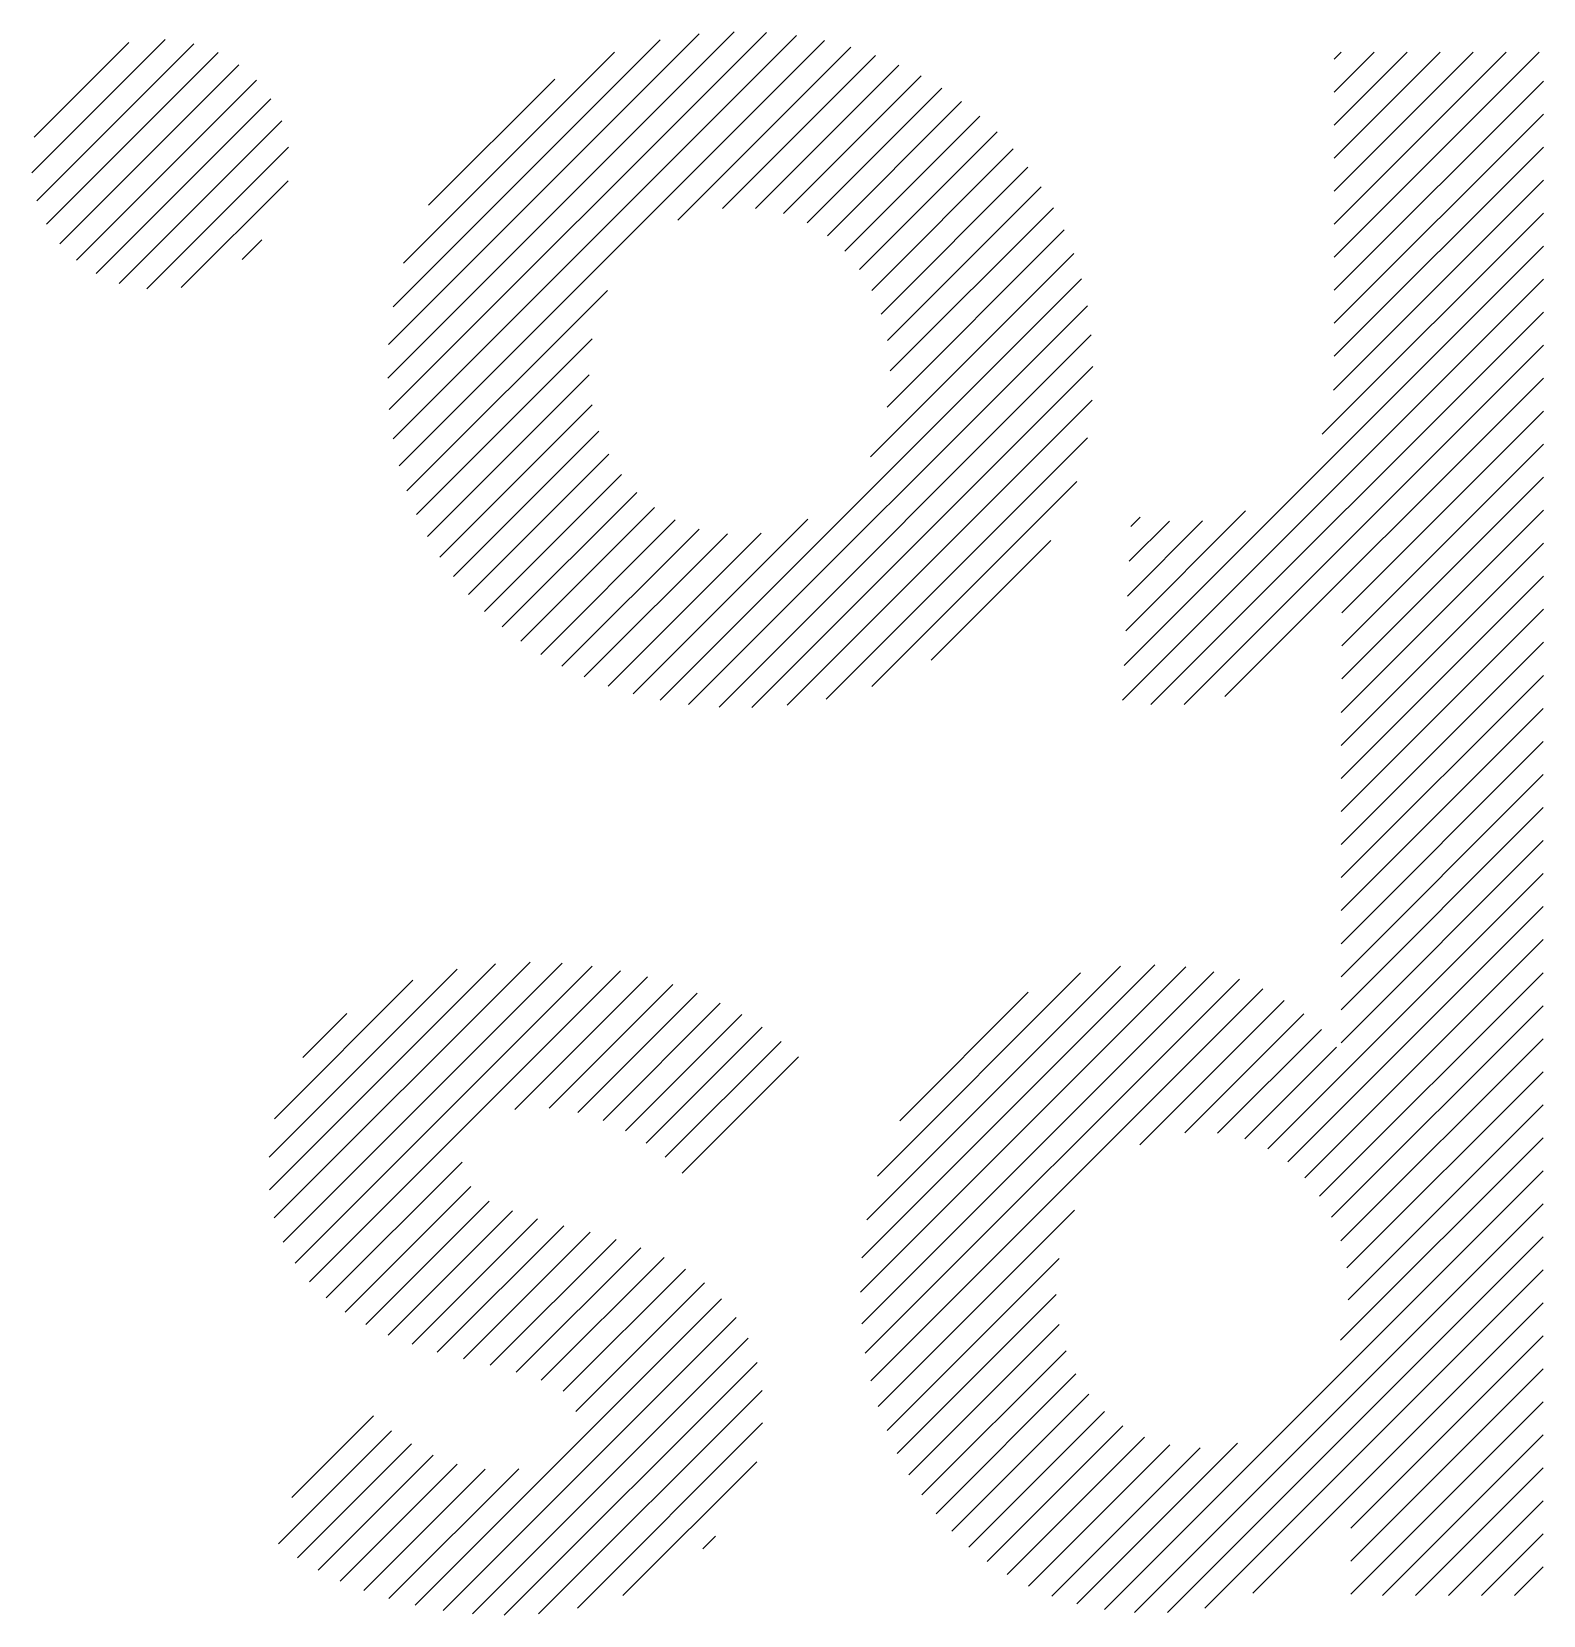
# Model space of a CAD drawing. Header units: millimetres. Extents: x -407 to 407, y -1471 to -78.
# Drawn here: x 67.83 to 108.29, y -276.61 to -234.21 of the extents above; entities that cross this region are included whole.
import ezdxf

# ---------------------------------------------------------------- set-up
doc = ezdxf.new("R2010")
doc.units = ezdxf.units.MM
doc.header["$MEASUREMENT"] = 0
doc.layers.add('Opsoro logo', color=5, linetype='Continuous', true_color=0x0000ff)
pattern_1 = [(225, (0, 0), (0.4419417, -0.4419417), [])]

msp = doc.modelspace()

# ---------------------------------------------------------------- hatches: boundary and pattern name
at = {"layer": 'Opsoro logo'}
h = msp.add_hatch(dxfattribs=at)
h.set_pattern_fill('Hatch1', color=256, scale=5, angle=225, style=0, pattern_type=2)
h.set_pattern_definition(pattern_1)
h.paths.add_polyline_path([(67.828, -237.766), (67.829, -237.677), (67.832, -237.589), (67.837, -237.501), (67.844, -237.415), (67.852, -237.329), (67.863, -237.245), (67.876, -237.161), (67.891, -237.079), (67.908, -236.997), (67.926, -236.916), (67.947, -236.836), (67.97, -236.757), (67.994, -236.679), (68.021, -236.602), (68.049, -236.526), (68.08, -236.451), (68.112, -236.377), (68.147, -236.304), (68.183, -236.231), (68.222, -236.16), (68.262, -236.089), (68.304, -236.02), (68.348, -235.951), (68.395, -235.883), (68.443, -235.817), (68.493, -235.751), (68.545, -235.686), (68.599, -235.622), (68.655, -235.559), (68.713, -235.497), (68.773, -235.436), (68.835, -235.376), (68.899, -235.317), (68.963, -235.26), (69.028, -235.205), (69.093, -235.152), (69.16, -235.101), (69.227, -235.051), (69.295, -235.004), (69.364, -234.958), (69.433, -234.914), (69.503, -234.872), (69.574, -234.832), (69.646, -234.794), (69.719, -234.757), (69.792, -234.723), (69.866, -234.69), (69.941, -234.659), (70.017, -234.63), (70.093, -234.603), (70.17, -234.578), (70.248, -234.554), (70.327, -234.533), (70.406, -234.513), (70.486, -234.496), (70.567, -234.48), (70.649, -234.466), (70.731, -234.454), (70.815, -234.443), (70.899, -234.435), (70.983, -234.428), (71.069, -234.424), (71.155, -234.421), (71.242, -234.42), (71.332, -234.421), (71.421, -234.424), (71.509, -234.429), (71.596, -234.436), (71.683, -234.445), (71.769, -234.456), (71.854, -234.468), (71.939, -234.483), (72.023, -234.5), (72.106, -234.519), (72.188, -234.54), (72.27, -234.563), (72.352, -234.588), (72.432, -234.615), (72.512, -234.644), (72.591, -234.676), (72.67, -234.708), (72.747, -234.742), (72.823, -234.778), (72.898, -234.815), (72.971, -234.853), (73.044, -234.893), (73.115, -234.935), (73.185, -234.978), (73.254, -235.023), (73.321, -235.069), (73.387, -235.116), (73.453, -235.165), (73.517, -235.215), (73.579, -235.267), (73.641, -235.321), (73.701, -235.376), (73.76, -235.432), (73.818, -235.489), (73.874, -235.547), (73.928, -235.607), (73.98, -235.668), (74.031, -235.73), (74.081, -235.793), (74.129, -235.858), (74.175, -235.924), (74.219, -235.991), (74.262, -236.059), (74.304, -236.128), (74.343, -236.199), (74.381, -236.27), (74.418, -236.343), (74.453, -236.417), (74.486, -236.492), (74.517, -236.568), (74.546, -236.645), (74.572, -236.723), (74.597, -236.802), (74.619, -236.882), (74.639, -236.963), (74.658, -237.044), (74.674, -237.127), (74.687, -237.21), (74.699, -237.295), (74.709, -237.38), (74.716, -237.467), (74.721, -237.554), (74.725, -237.642), (74.726, -237.732), (74.725, -237.817), (74.721, -237.901), (74.716, -237.985), (74.709, -238.069), (74.699, -238.152), (74.687, -238.234), (74.674, -238.316), (74.658, -238.398), (74.639, -238.478), (74.619, -238.559), (74.597, -238.639), (74.572, -238.718), (74.546, -238.796), (74.517, -238.874), (74.486, -238.952), (74.453, -239.029), (74.418, -239.105), (74.381, -239.18), (74.343, -239.254), (74.304, -239.327), (74.262, -239.398), (74.219, -239.468), (74.175, -239.538), (74.129, -239.605), (74.081, -239.672), (74.031, -239.737), (73.98, -239.802), (73.928, -239.865), (73.874, -239.926), (73.818, -239.987), (73.76, -240.046), (73.701, -240.105), (73.641, -240.162), (73.579, -240.217), (73.517, -240.271), (73.453, -240.323), (73.387, -240.374), (73.321, -240.424), (73.254, -240.472), (73.185, -240.519), (73.115, -240.564), (73.044, -240.608), (72.971, -240.65), (72.898, -240.691), (72.823, -240.73), (72.747, -240.768), (72.67, -240.804), (72.591, -240.839), (72.512, -240.872), (72.432, -240.903), (72.352, -240.932), (72.27, -240.958), (72.188, -240.983), (72.106, -241.005), (72.023, -241.026), (71.939, -241.044), (71.854, -241.06), (71.769, -241.074), (71.683, -241.085), (71.596, -241.095), (71.509, -241.102), (71.421, -241.108), (71.332, -241.111), (71.242, -241.112), (71.155, -241.111), (71.069, -241.108), (70.983, -241.103), (70.899, -241.097), (70.815, -241.089), (70.731, -241.078), (70.649, -241.066), (70.567, -241.052), (70.486, -241.036), (70.406, -241.018), (70.327, -240.999), (70.248, -240.977), (70.17, -240.954), (70.093, -240.929), (70.017, -240.902), (69.941, -240.873), (69.866, -240.842), (69.792, -240.809), (69.719, -240.775), (69.646, -240.738), (69.574, -240.7), (69.503, -240.66), (69.433, -240.618), (69.364, -240.574), (69.295, -240.528), (69.227, -240.481), (69.16, -240.431), (69.093, -240.38), (69.028, -240.327), (68.963, -240.272), (68.899, -240.215), (68.835, -240.156), (68.773, -240.096), (68.713, -240.035), (68.655, -239.972), (68.599, -239.909), (68.545, -239.845), (68.493, -239.78), (68.443, -239.715), (68.395, -239.648), (68.348, -239.58), (68.304, -239.511), (68.262, -239.442), (68.222, -239.371), (68.183, -239.3), (68.147, -239.228), (68.112, -239.154), (68.08, -239.08), (68.049, -239.005), (68.021, -238.929), (67.994, -238.852), (67.97, -238.774), (67.947, -238.695), (67.926, -238.615), (67.908, -238.535), (67.891, -238.453), (67.876, -238.37), (67.863, -238.287), (67.852, -238.202), (67.844, -238.117), (67.837, -238.031), (67.832, -237.943), (67.829, -237.855)], flags=0)
h = msp.add_hatch(dxfattribs=at)
h.set_pattern_fill('Hatch1', color=256, scale=5, angle=225, style=0, pattern_type=2)
h.set_pattern_definition(pattern_1)
h.paths.add_polyline_path([(77.356, -243.332), (77.359, -243.074), (77.368, -242.818), (77.382, -242.565), (77.403, -242.316), (77.429, -242.069), (77.462, -241.826), (77.5, -241.585), (77.544, -241.348), (77.594, -241.114), (77.649, -240.882), (77.711, -240.654), (77.778, -240.429), (77.851, -240.207), (77.93, -239.988), (78.015, -239.772), (78.106, -239.559), (78.202, -239.35), (78.302, -239.144), (78.407, -238.943), (78.516, -238.746), (78.629, -238.552), (78.746, -238.363), (78.868, -238.178), (78.994, -237.996), (79.124, -237.819), (79.258, -237.646), (79.397, -237.477), (79.54, -237.311), (79.687, -237.15), (79.839, -236.993), (79.995, -236.839), (80.155, -236.69), (80.319, -236.545), (80.486, -236.404), (80.656, -236.267), (80.83, -236.134), (81.007, -236.005), (81.187, -235.881), (81.37, -235.76), (81.556, -235.644), (81.746, -235.532), (81.938, -235.424), (82.134, -235.32), (82.333, -235.22), (82.535, -235.124), (82.741, -235.033), (82.949, -234.946), (83.161, -234.863), (83.375, -234.784), (83.591, -234.711), (83.809, -234.643), (84.029, -234.58), (84.251, -234.521), (84.475, -234.468), (84.7, -234.42), (84.928, -234.377), (85.157, -234.339), (85.388, -234.306), (85.621, -234.278), (85.856, -234.255), (86.093, -234.237), (86.331, -234.224), (86.572, -234.217), (86.814, -234.214), (87.053, -234.217), (87.29, -234.224), (87.525, -234.237), (87.759, -234.255), (87.992, -234.278), (88.223, -234.306), (88.452, -234.339), (88.68, -234.377), (88.907, -234.42), (89.132, -234.468), (89.356, -234.521), (89.578, -234.58), (89.798, -234.643), (90.018, -234.711), (90.235, -234.784), (90.452, -234.863), (90.666, -234.946), (90.876, -235.033), (91.083, -235.124), (91.286, -235.22), (91.486, -235.32), (91.683, -235.424), (91.876, -235.532), (92.065, -235.644), (92.251, -235.76), (92.434, -235.881), (92.613, -236.005), (92.789, -236.134), (92.961, -236.267), (93.129, -236.404), (93.295, -236.545), (93.456, -236.69), (93.614, -236.839), (93.768, -236.993), (93.918, -237.15), (94.064, -237.311), (94.206, -237.477), (94.343, -237.646), (94.476, -237.819), (94.605, -237.996), (94.73, -238.178), (94.851, -238.363), (94.968, -238.552), (95.08, -238.746), (95.188, -238.943), (95.292, -239.144), (95.392, -239.35), (95.488, -239.559), (95.579, -239.772), (95.664, -239.988), (95.743, -240.207), (95.817, -240.429), (95.884, -240.654), (95.946, -240.882), (96.002, -241.114), (96.052, -241.348), (96.096, -241.585), (96.134, -241.826), (96.166, -242.069), (96.192, -242.316), (96.213, -242.565), (96.228, -242.818), (96.236, -243.074), (96.239, -243.332), (96.236, -243.591), (96.228, -243.846), (96.213, -244.099), (96.192, -244.348), (96.166, -244.594), (96.134, -244.837), (96.096, -245.076), (96.052, -245.313), (96.002, -245.546), (95.946, -245.776), (95.884, -246.003), (95.817, -246.226), (95.743, -246.447), (95.664, -246.664), (95.579, -246.878), (95.488, -247.088), (95.392, -247.295), (95.292, -247.499), (95.188, -247.698), (95.08, -247.893), (94.968, -248.084), (94.851, -248.271), (94.73, -248.455), (94.605, -248.634), (94.476, -248.809), (94.343, -248.98), (94.206, -249.147), (94.064, -249.31), (93.918, -249.47), (93.768, -249.625), (93.614, -249.776), (93.456, -249.923), (93.295, -250.066), (93.129, -250.205), (92.961, -250.339), (92.789, -250.469), (92.613, -250.595), (92.434, -250.717), (92.251, -250.834), (92.065, -250.947), (91.876, -251.056), (91.683, -251.161), (91.486, -251.261), (91.286, -251.357), (91.083, -251.449), (90.876, -251.537), (90.666, -251.62), (90.452, -251.699), (90.235, -251.773), (90.018, -251.843), (89.798, -251.908), (89.578, -251.968), (89.356, -252.023), (89.132, -252.074), (88.907, -252.119), (88.68, -252.16), (88.452, -252.196), (88.223, -252.227), (87.992, -252.253), (87.759, -252.275), (87.525, -252.292), (87.29, -252.304), (87.053, -252.311), (86.814, -252.313), (86.572, -252.311), (86.331, -252.304), (86.093, -252.292), (85.856, -252.275), (85.621, -252.253), (85.388, -252.227), (85.157, -252.196), (84.928, -252.16), (84.7, -252.119), (84.475, -252.074), (84.251, -252.023), (84.029, -251.968), (83.809, -251.908), (83.591, -251.843), (83.375, -251.773), (83.161, -251.699), (82.949, -251.62), (82.741, -251.537), (82.535, -251.449), (82.333, -251.357), (82.134, -251.261), (81.938, -251.161), (81.746, -251.056), (81.556, -250.947), (81.37, -250.834), (81.187, -250.717), (81.007, -250.595), (80.83, -250.469), (80.656, -250.339), (80.486, -250.205), (80.319, -250.066), (80.155, -249.923), (79.995, -249.776), (79.839, -249.625), (79.687, -249.47), (79.54, -249.31), (79.397, -249.147), (79.258, -248.98), (79.124, -248.809), (78.994, -248.634), (78.868, -248.455), (78.746, -248.271), (78.629, -248.084), (78.516, -247.893), (78.407, -247.698), (78.302, -247.499), (78.202, -247.295), (78.106, -247.088), (78.015, -246.878), (77.93, -246.664), (77.851, -246.447), (77.778, -246.226), (77.711, -246.003), (77.649, -245.776), (77.594, -245.546), (77.544, -245.313), (77.5, -245.076), (77.462, -244.837), (77.429, -244.594), (77.403, -244.348), (77.382, -244.099), (77.368, -243.846), (77.359, -243.591)], flags=0)
h.paths.add_polyline_path([(82.751, -243.332), (82.752, -243.23), (82.755, -243.128), (82.76, -243.026), (82.767, -242.925), (82.776, -242.824), (82.787, -242.723), (82.8, -242.622), (82.815, -242.522), (82.832, -242.422), (82.851, -242.322), (82.872, -242.222), (82.895, -242.123), (82.92, -242.024), (82.947, -241.925), (82.976, -241.826), (83.006, -241.728), (83.04, -241.63), (83.075, -241.534), (83.112, -241.438), (83.151, -241.344), (83.192, -241.251), (83.235, -241.16), (83.28, -241.069), (83.327, -240.98), (83.376, -240.892), (83.427, -240.805), (83.48, -240.72), (83.535, -240.636), (83.592, -240.552), (83.651, -240.471), (83.712, -240.39), (83.775, -240.311), (83.84, -240.232), (83.907, -240.156), (83.976, -240.082), (84.046, -240.01), (84.119, -239.94), (84.193, -239.872), (84.269, -239.806), (84.347, -239.742), (84.427, -239.68), (84.509, -239.62), (84.593, -239.562), (84.678, -239.506), (84.765, -239.453), (84.854, -239.401), (84.945, -239.351), (85.038, -239.303), (85.133, -239.258), (85.23, -239.215), (85.328, -239.175), (85.429, -239.138), (85.531, -239.104), (85.636, -239.074), (85.742, -239.046), (85.85, -239.021), (85.96, -238.999), (86.071, -238.98), (86.185, -238.964), (86.3, -238.951), (86.417, -238.941), (86.536, -238.933), (86.657, -238.929), (86.78, -238.928), (86.903, -238.929), (87.024, -238.933), (87.143, -238.941), (87.26, -238.951), (87.376, -238.964), (87.489, -238.98), (87.601, -238.999), (87.711, -239.021), (87.819, -239.046), (87.925, -239.074), (88.029, -239.104), (88.131, -239.138), (88.232, -239.175), (88.33, -239.215), (88.427, -239.258), (88.521, -239.303), (88.614, -239.351), (88.706, -239.401), (88.795, -239.453), (88.882, -239.506), (88.968, -239.562), (89.052, -239.62), (89.133, -239.68), (89.213, -239.742), (89.292, -239.806), (89.368, -239.872), (89.442, -239.94), (89.515, -240.01), (89.585, -240.082), (89.654, -240.156), (89.721, -240.232), (89.786, -240.311), (89.849, -240.39), (89.91, -240.471), (89.969, -240.552), (90.026, -240.636), (90.081, -240.72), (90.134, -240.805), (90.185, -240.892), (90.234, -240.98), (90.281, -241.069), (90.326, -241.16), (90.369, -241.251), (90.409, -241.344), (90.448, -241.438), (90.485, -241.534), (90.52, -241.63), (90.553, -241.728), (90.584, -241.826), (90.613, -241.925), (90.64, -242.024), (90.666, -242.123), (90.689, -242.222), (90.71, -242.322), (90.729, -242.422), (90.746, -242.522), (90.761, -242.622), (90.774, -242.723), (90.785, -242.824), (90.794, -242.925), (90.801, -243.026), (90.806, -243.128), (90.809, -243.23), (90.81, -243.332), (90.809, -243.434), (90.806, -243.536), (90.801, -243.638), (90.794, -243.74), (90.785, -243.841), (90.774, -243.942), (90.761, -244.042), (90.746, -244.143), (90.729, -244.243), (90.71, -244.343), (90.689, -244.443), (90.666, -244.542), (90.64, -244.641), (90.613, -244.74), (90.584, -244.838), (90.553, -244.937), (90.52, -245.034), (90.485, -245.13), (90.449, -245.224), (90.41, -245.318), (90.37, -245.409), (90.328, -245.499), (90.284, -245.588), (90.238, -245.675), (90.19, -245.761), (90.14, -245.845), (90.089, -245.928), (90.035, -246.009), (89.98, -246.089), (89.923, -246.167), (89.864, -246.244), (89.803, -246.32), (89.74, -246.393), (89.675, -246.465), (89.608, -246.536), (89.539, -246.604), (89.468, -246.671), (89.395, -246.736), (89.32, -246.8), (89.243, -246.862), (89.164, -246.922), (89.083, -246.98), (89, -247.037), (88.915, -247.092), (88.828, -247.145), (88.74, -247.196), (88.649, -247.246), (88.556, -247.294), (88.461, -247.339), (88.365, -247.382), (88.266, -247.421), (88.166, -247.458), (88.064, -247.491), (87.959, -247.522), (87.853, -247.55), (87.745, -247.575), (87.635, -247.597), (87.524, -247.616), (87.41, -247.632), (87.295, -247.645), (87.177, -247.655), (87.058, -247.662), (86.937, -247.667), (86.814, -247.668), (86.691, -247.667), (86.571, -247.662), (86.452, -247.655), (86.334, -247.645), (86.219, -247.632), (86.106, -247.616), (85.994, -247.597), (85.884, -247.575), (85.776, -247.55), (85.67, -247.522), (85.566, -247.491), (85.463, -247.458), (85.363, -247.421), (85.264, -247.382), (85.167, -247.339), (85.072, -247.294), (84.98, -247.246), (84.889, -247.196), (84.8, -247.145), (84.712, -247.092), (84.627, -247.037), (84.543, -246.98), (84.462, -246.922), (84.382, -246.862), (84.304, -246.8), (84.227, -246.736), (84.153, -246.671), (84.081, -246.604), (84.01, -246.536), (83.941, -246.465), (83.874, -246.393), (83.809, -246.32), (83.746, -246.244), (83.685, -246.167), (83.626, -246.089), (83.568, -246.009), (83.513, -245.928), (83.459, -245.845), (83.407, -245.761), (83.357, -245.675), (83.309, -245.588), (83.263, -245.499), (83.218, -245.409), (83.176, -245.318), (83.135, -245.224), (83.096, -245.13), (83.059, -245.034), (83.024, -244.937), (82.991, -244.838), (82.96, -244.74), (82.931, -244.641), (82.904, -244.542), (82.88, -244.443), (82.857, -244.343), (82.837, -244.243), (82.819, -244.143), (82.803, -244.042), (82.789, -243.942), (82.777, -243.841), (82.768, -243.74), (82.76, -243.638), (82.755, -243.536), (82.752, -243.434)], flags=0)
h = msp.add_hatch(dxfattribs=at)
h.set_pattern_fill('Hatch1', color=256, scale=5, angle=225, style=0, pattern_type=2)
h.set_pattern_definition(pattern_1)
h.paths.add_polyline_path([(108.294, -251.747), (108.289, -251.735), (108.289, -276.084), (103.143, -276.084), (103.143, -274.071), (103.043, -274.071), (102.946, -274.194), (102.844, -274.315), (102.738, -274.434), (102.627, -274.551), (102.512, -274.666), (102.393, -274.779), (102.268, -274.89), (102.14, -274.999), (102.006, -275.107), (101.869, -275.212), (101.727, -275.316), (101.58, -275.417), (101.429, -275.517), (101.273, -275.614), (101.113, -275.71), (100.948, -275.804), (100.864, -275.85), (100.779, -275.894), (100.693, -275.937), (100.607, -275.978), (100.519, -276.018), (100.43, -276.056), (100.25, -276.129), (100.066, -276.195), (99.879, -276.256), (99.688, -276.312), (99.492, -276.361), (99.294, -276.405), (99.091, -276.442), (98.885, -276.474), (98.675, -276.501), (98.461, -276.521), (98.244, -276.535), (98.023, -276.544), (97.798, -276.547), (97.576, -276.544), (97.357, -276.536), (97.141, -276.523), (96.927, -276.504), (96.716, -276.479), (96.507, -276.449), (96.301, -276.414), (96.098, -276.374), (95.897, -276.328), (95.699, -276.276), (95.503, -276.219), (95.31, -276.157), (95.12, -276.089), (94.932, -276.016), (94.746, -275.938), (94.563, -275.854), (94.383, -275.765), (94.207, -275.673), (94.035, -275.577), (93.865, -275.477), (93.7, -275.373), (93.537, -275.265), (93.379, -275.153), (93.223, -275.037), (93.071, -274.918), (92.923, -274.794), (92.778, -274.667), (92.637, -274.536), (92.499, -274.401), (92.365, -274.262), (92.234, -274.12), (92.106, -273.973), (91.982, -273.823), (91.862, -273.67), (91.745, -273.514), (91.631, -273.355), (91.522, -273.193), (91.416, -273.029), (91.313, -272.861), (91.215, -272.69), (91.119, -272.516), (91.028, -272.34), (90.94, -272.16), (90.856, -271.978), (90.775, -271.792), (90.698, -271.603), (90.625, -271.412), (90.555, -271.218), (90.489, -271.021), (90.427, -270.823), (90.37, -270.625), (90.316, -270.425), (90.267, -270.223), (90.223, -270.021), (90.183, -269.818), (90.146, -269.613), (90.115, -269.407), (90.087, -269.2), (90.064, -268.992), (90.045, -268.783), (90.03, -268.573), (90.019, -268.361), (90.013, -268.149), (90.011, -267.935), (90.013, -267.721), (90.019, -267.508), (90.03, -267.296), (90.044, -267.085), (90.063, -266.875), (90.085, -266.666), (90.112, -266.459), (90.143, -266.252), (90.178, -266.046), (90.217, -265.841), (90.26, -265.638), (90.308, -265.435), (90.359, -265.234), (90.415, -265.033), (90.474, -264.834), (90.538, -264.635), (90.606, -264.439), (90.678, -264.246), (90.753, -264.055), (90.832, -263.867), (90.915, -263.683), (91.002, -263.501), (91.092, -263.322), (91.186, -263.147), (91.284, -262.974), (91.386, -262.804), (91.491, -262.637), (91.6, -262.473), (91.713, -262.312), (91.829, -262.154), (91.949, -261.999), (92.073, -261.847), (92.201, -261.698), (92.332, -261.553), (92.466, -261.412), (92.604, -261.275), (92.746, -261.141), (92.891, -261.011), (93.039, -260.885), (93.191, -260.762), (93.346, -260.644), (93.505, -260.529), (93.667, -260.418), (93.833, -260.31), (94.002, -260.207), (94.175, -260.107), (94.351, -260.011), (94.531, -259.918), (94.714, -259.831), (94.9, -259.748), (95.089, -259.672), (95.281, -259.601), (95.477, -259.536), (95.675, -259.476), (95.877, -259.422), (96.081, -259.374), (96.289, -259.332), (96.5, -259.295), (96.714, -259.263), (96.931, -259.238), (97.151, -259.218), (97.374, -259.204), (97.601, -259.195), (97.83, -259.193), (98.019, -259.195), (98.207, -259.202), (98.394, -259.214), (98.579, -259.231), (98.763, -259.252), (98.945, -259.278), (99.127, -259.309), (99.307, -259.345), (99.485, -259.385), (99.663, -259.43), (99.839, -259.48), (100.014, -259.535), (100.188, -259.595), (100.36, -259.659), (100.531, -259.728), (100.701, -259.802), (100.868, -259.88), (101.03, -259.961), (101.187, -260.046), (101.34, -260.135), (101.488, -260.227), (101.632, -260.322), (101.771, -260.421), (101.905, -260.523), (102.034, -260.629), (102.159, -260.739), (102.28, -260.852), (102.338, -260.909), (102.396, -260.968), (102.452, -261.027), (102.507, -261.088), (102.56, -261.149), (102.613, -261.211), (102.664, -261.274), (102.715, -261.338), (102.764, -261.402), (102.811, -261.468), (102.878, -261.468), (102.878, -251.735), (102.899, -251.747), (102.899, -249.288), (102.83, -249.288), (102.747, -249.449), (102.66, -249.607), (102.568, -249.761), (102.472, -249.911), (102.372, -250.057), (102.267, -250.2), (102.158, -250.339), (102.045, -250.474), (101.928, -250.605), (101.806, -250.733), (101.68, -250.857), (101.55, -250.977), (101.415, -251.093), (101.276, -251.206), (101.133, -251.314), (100.986, -251.419), (100.911, -251.47), (100.835, -251.519), (100.759, -251.567), (100.681, -251.613), (100.603, -251.657), (100.525, -251.7), (100.445, -251.741), (100.365, -251.78), (100.284, -251.818), (100.203, -251.855), (100.12, -251.889), (100.037, -251.922), (99.953, -251.954), (99.869, -251.984), (99.783, -252.012), (99.697, -252.038), (99.611, -252.063), (99.523, -252.087), (99.435, -252.108), (99.346, -252.129), (99.256, -252.147), (99.165, -252.164), (99.074, -252.179), (98.982, -252.193), (98.89, -252.205), (98.796, -252.215), (98.702, -252.224), (98.607, -252.232), (98.415, -252.241), (98.22, -252.244), (98.051, -252.242), (97.883, -252.236), (97.717, -252.225), (97.554, -252.21), (97.475, -252.201), (97.399, -252.191), (97.327, -252.18), (97.259, -252.168), (97.195, -252.155), (97.135, -252.14), (97.078, -252.125), (97.051, -252.117), (97.025, -252.109), (97.264, -247.157), (97.358, -247.181), (97.451, -247.204), (97.544, -247.224), (97.636, -247.242), (97.727, -247.258), (97.818, -247.272), (97.909, -247.284), (97.998, -247.294), (98.176, -247.309), (98.352, -247.32), (98.526, -247.326), (98.698, -247.328), (98.838, -247.327), (98.975, -247.322), (99.109, -247.314), (99.24, -247.303), (99.368, -247.288), (99.493, -247.271), (99.616, -247.25), (99.736, -247.226), (99.853, -247.198), (99.967, -247.168), (100.078, -247.134), (100.187, -247.097), (100.24, -247.078), (100.293, -247.057), (100.344, -247.036), (100.395, -247.014), (100.446, -246.991), (100.496, -246.968), (100.545, -246.943), (100.593, -246.918), (100.688, -246.867), (100.78, -246.813), (100.871, -246.759), (100.958, -246.703), (101.044, -246.646), (101.127, -246.588), (101.207, -246.528), (101.285, -246.467), (101.361, -246.405), (101.434, -246.342), (101.505, -246.277), (101.573, -246.21), (101.639, -246.143), (101.703, -246.074), (101.764, -246.003), (101.823, -245.932), (101.88, -245.859), (101.934, -245.785), (101.987, -245.711), (102.037, -245.636), (102.086, -245.56), (102.133, -245.483), (102.177, -245.405), (102.22, -245.327), (102.26, -245.248), (102.299, -245.168), (102.335, -245.087), (102.37, -245.005), (102.403, -244.923), (102.433, -244.839), (102.462, -244.755), (102.489, -244.67), (102.537, -244.503), (102.579, -244.341), (102.614, -244.184), (102.642, -244.033), (102.654, -243.959), (102.665, -243.886), (102.673, -243.815), (102.68, -243.745), (102.686, -243.677), (102.69, -243.61), (102.692, -243.544), (102.693, -243.48), (102.693, -234.761), (108.294, -234.761)], flags=0)
h.paths.add_polyline_path([(95.256, -267.935), (95.257, -267.836), (95.26, -267.737), (95.265, -267.639), (95.272, -267.54), (95.281, -267.442), (95.291, -267.343), (95.304, -267.245), (95.318, -267.147), (95.335, -267.049), (95.353, -266.952), (95.373, -266.854), (95.395, -266.757), (95.419, -266.66), (95.446, -266.562), (95.474, -266.465), (95.503, -266.368), (95.535, -266.272), (95.569, -266.177), (95.604, -266.083), (95.642, -265.991), (95.681, -265.901), (95.722, -265.812), (95.765, -265.724), (95.809, -265.637), (95.855, -265.553), (95.904, -265.469), (95.953, -265.387), (96.005, -265.307), (96.059, -265.228), (96.114, -265.15), (96.171, -265.074), (96.229, -264.999), (96.29, -264.926), (96.353, -264.854), (96.417, -264.784), (96.484, -264.716), (96.553, -264.65), (96.623, -264.586), (96.695, -264.523), (96.77, -264.463), (96.846, -264.404), (96.924, -264.346), (97.004, -264.291), (97.086, -264.238), (97.17, -264.186), (97.256, -264.136), (97.344, -264.088), (97.434, -264.042), (97.525, -263.998), (97.619, -263.957), (97.714, -263.918), (97.811, -263.883), (97.91, -263.851), (98.011, -263.821), (98.113, -263.794), (98.218, -263.77), (98.324, -263.749), (98.432, -263.73), (98.541, -263.715), (98.653, -263.702), (98.766, -263.692), (98.881, -263.685), (98.998, -263.681), (99.117, -263.68), (99.232, -263.681), (99.345, -263.685), (99.457, -263.692), (99.567, -263.702), (99.675, -263.715), (99.782, -263.73), (99.887, -263.749), (99.991, -263.77), (100.093, -263.794), (100.194, -263.821), (100.293, -263.851), (100.391, -263.883), (100.487, -263.918), (100.582, -263.957), (100.675, -263.998), (100.766, -264.042), (100.856, -264.088), (100.944, -264.136), (101.031, -264.186), (101.116, -264.238), (101.199, -264.291), (101.281, -264.346), (101.361, -264.404), (101.439, -264.463), (101.515, -264.523), (101.59, -264.586), (101.663, -264.65), (101.735, -264.716), (101.804, -264.784), (101.872, -264.854), (101.939, -264.926), (102.003, -264.999), (102.066, -265.074), (102.128, -265.15), (102.187, -265.227), (102.245, -265.306), (102.301, -265.386), (102.355, -265.467), (102.407, -265.55), (102.458, -265.633), (102.506, -265.719), (102.553, -265.805), (102.598, -265.893), (102.641, -265.982), (102.683, -266.072), (102.722, -266.164), (102.76, -266.257), (102.796, -266.351), (102.83, -266.446), (102.862, -266.542), (102.891, -266.637), (102.919, -266.733), (102.944, -266.829), (102.967, -266.925), (102.987, -267.022), (103.006, -267.119), (103.022, -267.216), (103.037, -267.313), (103.048, -267.41), (103.058, -267.508), (103.066, -267.606), (103.071, -267.705), (103.075, -267.804), (103.076, -267.902), (103.075, -268.001), (103.071, -268.1), (103.066, -268.198), (103.058, -268.296), (103.048, -268.393), (103.037, -268.491), (103.022, -268.588), (103.006, -268.685), (102.987, -268.782), (102.967, -268.878), (102.944, -268.974), (102.919, -269.07), (102.891, -269.166), (102.862, -269.262), (102.83, -269.357), (102.796, -269.452), (102.76, -269.546), (102.722, -269.639), (102.683, -269.731), (102.641, -269.821), (102.598, -269.91), (102.553, -269.998), (102.506, -270.085), (102.458, -270.17), (102.407, -270.254), (102.355, -270.337), (102.301, -270.418), (102.245, -270.498), (102.187, -270.577), (102.128, -270.655), (102.066, -270.731), (102.003, -270.806), (101.939, -270.879), (101.872, -270.951), (101.804, -271.02), (101.735, -271.088), (101.663, -271.154), (101.59, -271.219), (101.515, -271.281), (101.439, -271.342), (101.361, -271.4), (101.281, -271.457), (101.199, -271.512), (101.116, -271.566), (101.031, -271.617), (100.944, -271.667), (100.856, -271.715), (100.766, -271.762), (100.675, -271.805), (100.582, -271.847), (100.487, -271.885), (100.391, -271.92), (100.293, -271.953), (100.194, -271.983), (100.093, -272.01), (99.991, -272.034), (99.887, -272.055), (99.782, -272.074), (99.675, -272.09), (99.567, -272.102), (99.457, -272.112), (99.345, -272.12), (99.232, -272.124), (99.117, -272.125), (98.998, -272.124), (98.881, -272.12), (98.766, -272.112), (98.653, -272.102), (98.541, -272.09), (98.432, -272.074), (98.324, -272.055), (98.218, -272.034), (98.113, -272.01), (98.011, -271.983), (97.91, -271.953), (97.811, -271.92), (97.714, -271.885), (97.619, -271.847), (97.525, -271.805), (97.434, -271.762), (97.344, -271.715), (97.256, -271.667), (97.17, -271.618), (97.086, -271.567), (97.004, -271.514), (96.924, -271.459), (96.846, -271.403), (96.77, -271.345), (96.695, -271.286), (96.623, -271.225), (96.553, -271.162), (96.484, -271.097), (96.417, -271.031), (96.353, -270.963), (96.29, -270.893), (96.229, -270.821), (96.171, -270.748), (96.114, -270.674), (96.059, -270.599), (96.005, -270.521), (95.953, -270.443), (95.904, -270.363), (95.855, -270.282), (95.809, -270.199), (95.765, -270.115), (95.722, -270.029), (95.681, -269.942), (95.642, -269.854), (95.604, -269.764), (95.569, -269.673), (95.535, -269.58), (95.503, -269.486), (95.474, -269.391), (95.446, -269.296), (95.419, -269.2), (95.395, -269.105), (95.373, -269.009), (95.353, -268.912), (95.335, -268.816), (95.318, -268.719), (95.304, -268.622), (95.291, -268.525), (95.281, -268.427), (95.272, -268.329), (95.265, -268.231), (95.26, -268.133), (95.257, -268.034)], flags=0)
h = msp.add_hatch(dxfattribs=at)
h.set_pattern_fill('Hatch1', color=256, scale=5, angle=225, style=0, pattern_type=2)
h.set_pattern_definition(pattern_1)
h.paths.add_polyline_path([(76.945, -271.234), (77.029, -271.312), (77.114, -271.388), (77.201, -271.462), (77.29, -271.535), (77.381, -271.606), (77.473, -271.676), (77.567, -271.745), (77.663, -271.811), (77.761, -271.877), (77.861, -271.94), (77.962, -272.003), (78.065, -272.063), (78.17, -272.122), (78.277, -272.179), (78.386, -272.235), (78.496, -272.289), (78.608, -272.342), (78.72, -272.39), (78.834, -272.435), (78.948, -272.477), (79.062, -272.516), (79.178, -272.551), (79.294, -272.583), (79.411, -272.611), (79.529, -272.637), (79.648, -272.658), (79.768, -272.677), (79.888, -272.692), (80.009, -272.703), (80.131, -272.712), (80.253, -272.717), (80.377, -272.718), (80.471, -272.717), (80.565, -272.714), (80.657, -272.708), (80.749, -272.7), (80.84, -272.69), (80.93, -272.677), (81.019, -272.662), (81.107, -272.645), (81.194, -272.625), (81.28, -272.603), (81.365, -272.579), (81.45, -272.552), (81.533, -272.523), (81.616, -272.492), (81.698, -272.458), (81.779, -272.422), (81.818, -272.403), (81.857, -272.383), (81.894, -272.362), (81.93, -272.341), (81.964, -272.319), (81.997, -272.295), (82.014, -272.284), (82.029, -272.271), (82.045, -272.259), (82.06, -272.247), (82.075, -272.234), (82.09, -272.221), (82.104, -272.208), (82.118, -272.194), (82.132, -272.181), (82.145, -272.167), (82.158, -272.153), (82.171, -272.139), (82.183, -272.124), (82.195, -272.11), (82.207, -272.095), (82.219, -272.08), (82.23, -272.065), (82.241, -272.049), (82.251, -272.034), (82.261, -272.018), (82.271, -272.002), (82.281, -271.985), (82.29, -271.969), (82.299, -271.952), (82.308, -271.935), (82.316, -271.918), (82.324, -271.901), (82.332, -271.883), (82.339, -271.865), (82.346, -271.847), (82.353, -271.829), (82.359, -271.811), (82.365, -271.792), (82.371, -271.773), (82.377, -271.754), (82.382, -271.735), (82.387, -271.716), (82.391, -271.696), (82.4, -271.656), (82.406, -271.615), (82.412, -271.574), (82.417, -271.531), (82.42, -271.488), (82.422, -271.444), (82.422, -271.399), (82.421, -271.356), (82.419, -271.314), (82.416, -271.273), (82.414, -271.252), (82.411, -271.232), (82.408, -271.212), (82.405, -271.192), (82.401, -271.173), (82.397, -271.153), (82.393, -271.134), (82.388, -271.115), (82.383, -271.096), (82.378, -271.078), (82.372, -271.059), (82.366, -271.041), (82.36, -271.023), (82.353, -271.005), (82.346, -270.987), (82.338, -270.97), (82.33, -270.952), (82.322, -270.935), (82.314, -270.918), (82.305, -270.902), (82.296, -270.885), (82.286, -270.869), (82.276, -270.853), (82.266, -270.837), (82.256, -270.821), (82.245, -270.805), (82.233, -270.79), (82.222, -270.775), (82.21, -270.76), (82.197, -270.745), (82.185, -270.731), (82.172, -270.716), (82.158, -270.702), (82.145, -270.688), (82.131, -270.674), (82.116, -270.66), (82.102, -270.647), (82.086, -270.634), (82.071, -270.621), (82.055, -270.608), (82.039, -270.595), (82.023, -270.583), (81.989, -270.558), (81.953, -270.535), (81.916, -270.512), (81.878, -270.49), (81.839, -270.468), (81.798, -270.448), (81.756, -270.428), (81.712, -270.409), (81.62, -270.372), (81.521, -270.334), (81.303, -270.257), (81.057, -270.177), (80.784, -270.096), (80.156, -269.927), (79.419, -269.75), (79.188, -269.698), (78.956, -269.641), (78.724, -269.578), (78.492, -269.511), (78.258, -269.438), (78.025, -269.36), (77.791, -269.277), (77.556, -269.189), (77.323, -269.095), (77.209, -269.045), (77.097, -268.993), (76.986, -268.939), (76.876, -268.884), (76.768, -268.827), (76.661, -268.768), (76.555, -268.707), (76.451, -268.645), (76.348, -268.58), (76.247, -268.514), (76.147, -268.446), (76.049, -268.376), (75.951, -268.305), (75.855, -268.231), (75.762, -268.156), (75.671, -268.079), (75.582, -267.999), (75.495, -267.918), (75.411, -267.834), (75.329, -267.749), (75.25, -267.661), (75.172, -267.571), (75.097, -267.479), (75.024, -267.386), (74.954, -267.29), (74.885, -267.192), (74.82, -267.092), (74.756, -266.99), (74.695, -266.886), (74.635, -266.78), (74.607, -266.726), (74.58, -266.671), (74.553, -266.616), (74.527, -266.56), (74.479, -266.447), (74.434, -266.331), (74.392, -266.212), (74.354, -266.091), (74.32, -265.967), (74.29, -265.84), (74.262, -265.711), (74.239, -265.579), (74.219, -265.445), (74.203, -265.308), (74.19, -265.169), (74.181, -265.026), (74.176, -264.882), (74.174, -264.734), (74.176, -264.542), (74.184, -264.354), (74.196, -264.169), (74.213, -263.989), (74.235, -263.812), (74.262, -263.638), (74.294, -263.469), (74.331, -263.303), (74.372, -263.141), (74.419, -262.983), (74.444, -262.905), (74.47, -262.828), (74.498, -262.752), (74.526, -262.677), (74.556, -262.603), (74.588, -262.53), (74.62, -262.458), (74.654, -262.387), (74.688, -262.316), (74.724, -262.247), (74.762, -262.178), (74.8, -262.111), (74.88, -261.979), (74.963, -261.85), (75.049, -261.724), (75.138, -261.601), (75.229, -261.481), (75.324, -261.365), (75.422, -261.252), (75.522, -261.142), (75.626, -261.036), (75.732, -260.932), (75.842, -260.832), (75.954, -260.735), (76.07, -260.641), (76.188, -260.551), (76.309, -260.463), (76.434, -260.379), (76.56, -260.298), (76.689, -260.22), (76.82, -260.144), (76.952, -260.072), (77.087, -260.002), (77.223, -259.935), (77.362, -259.871), (77.502, -259.81), (77.644, -259.752), (77.788, -259.696), (77.934, -259.643), (78.082, -259.594), (78.232, -259.547), (78.384, -259.502), (78.538, -259.461), (78.694, -259.422), (79.007, -259.353), (79.32, -259.292), (79.634, -259.241), (79.947, -259.2), (80.26, -259.167), (80.574, -259.144), (80.887, -259.13), (81.2, -259.125), (81.452, -259.128), (81.702, -259.135), (81.952, -259.148), (82.202, -259.165), (82.45, -259.188), (82.698, -259.216), (82.946, -259.248), (83.193, -259.286), (83.439, -259.329), (83.684, -259.377), (83.929, -259.429), (84.173, -259.487), (84.417, -259.55), (84.66, -259.618), (84.902, -259.691), (85.144, -259.769), (85.382, -259.851), (85.616, -259.939), (85.845, -260.031), (86.069, -260.129), (86.287, -260.231), (86.501, -260.337), (86.71, -260.449), (86.913, -260.565), (87.112, -260.686), (87.305, -260.812), (87.494, -260.942), (87.677, -261.078), (87.856, -261.218), (88.029, -261.363), (88.198, -261.512), (88.361, -261.666), (85.325, -264.867), (85.233, -264.768), (85.139, -264.673), (85.042, -264.579), (84.942, -264.487), (84.84, -264.397), (84.735, -264.31), (84.627, -264.224), (84.517, -264.141), (84.405, -264.059), (84.29, -263.98), (84.172, -263.902), (84.051, -263.827), (83.929, -263.754), (83.803, -263.683), (83.675, -263.614), (83.544, -263.547), (83.412, -263.483), (83.278, -263.423), (83.143, -263.368), (83.008, -263.316), (82.871, -263.269), (82.733, -263.225), (82.595, -263.186), (82.455, -263.151), (82.314, -263.12), (82.173, -263.093), (82.03, -263.07), (81.886, -263.052), (81.741, -263.037), (81.595, -263.027), (81.448, -263.021), (81.3, -263.019), (81.218, -263.02), (81.136, -263.023), (81.053, -263.03), (80.972, -263.038), (80.89, -263.049), (80.808, -263.063), (80.726, -263.079), (80.645, -263.097), (80.564, -263.118), (80.482, -263.141), (80.401, -263.167), (80.32, -263.195), (80.239, -263.226), (80.159, -263.259), (80.078, -263.295), (79.998, -263.333), (79.958, -263.353), (79.92, -263.374), (79.883, -263.396), (79.847, -263.418), (79.829, -263.43), (79.812, -263.442), (79.795, -263.454), (79.779, -263.467), (79.763, -263.48), (79.747, -263.493), (79.731, -263.506), (79.716, -263.519), (79.701, -263.533), (79.687, -263.547), (79.672, -263.561), (79.658, -263.575), (79.645, -263.59), (79.631, -263.605), (79.618, -263.62), (79.606, -263.635), (79.593, -263.65), (79.581, -263.666), (79.569, -263.682), (79.558, -263.698), (79.547, -263.715), (79.536, -263.731), (79.525, -263.748), (79.515, -263.765), (79.505, -263.783), (79.496, -263.8), (79.486, -263.818), (79.477, -263.836), (79.469, -263.855), (79.46, -263.873), (79.452, -263.892), (79.445, -263.911), (79.437, -263.93), (79.43, -263.95), (79.423, -263.969), (79.417, -263.989), (79.405, -264.03), (79.394, -264.071), (79.385, -264.114), (79.377, -264.157), (79.37, -264.202), (79.364, -264.247), (79.36, -264.293), (79.357, -264.34), (79.355, -264.388), (79.354, -264.438), (79.355, -264.485), (79.357, -264.531), (79.359, -264.554), (79.361, -264.576), (79.364, -264.599), (79.367, -264.621), (79.37, -264.643), (79.374, -264.665), (79.378, -264.687), (79.382, -264.708), (79.387, -264.73), (79.392, -264.751), (79.398, -264.772), (79.404, -264.792), (79.41, -264.813), (79.417, -264.833), (79.424, -264.853), (79.432, -264.873), (79.439, -264.893), (79.448, -264.913), (79.456, -264.932), (79.466, -264.951), (79.475, -264.97), (79.485, -264.989), (79.495, -265.008), (79.506, -265.026), (79.517, -265.044), (79.528, -265.062), (79.54, -265.08), (79.552, -265.098), (79.565, -265.115), (79.578, -265.132), (79.591, -265.149), (79.605, -265.166), (79.619, -265.183), (79.633, -265.199), (79.648, -265.216), (79.663, -265.232), (79.679, -265.248), (79.695, -265.263), (79.712, -265.279), (79.728, -265.294), (79.763, -265.324), (79.799, -265.354), (79.837, -265.382), (79.877, -265.41), (79.918, -265.437), (79.96, -265.463), (80.004, -265.488), (80.05, -265.513), (80.097, -265.537), (80.145, -265.56), (80.248, -265.605), (80.357, -265.651), (80.474, -265.697), (80.597, -265.743), (80.865, -265.836), (81.16, -265.931), (81.484, -266.026), (81.835, -266.122), (82.62, -266.318), (82.834, -266.37), (83.049, -266.425), (83.264, -266.485), (83.478, -266.549), (83.693, -266.617), (83.907, -266.689), (84.121, -266.766), (84.442, -266.889), (84.547, -266.933), (84.651, -266.978), (84.754, -267.026), (84.855, -267.075), (84.954, -267.126), (85.052, -267.179), (85.149, -267.234), (85.244, -267.291), (85.338, -267.349), (85.43, -267.409), (85.521, -267.471), (85.61, -267.535), (85.698, -267.601), (85.784, -267.668), (85.869, -267.737), (85.953, -267.808), (86.035, -267.882), (86.115, -267.957), (86.192, -268.034), (86.268, -268.114), (86.342, -268.195), (86.414, -268.278), (86.484, -268.364), (86.552, -268.452), (86.619, -268.541), (86.683, -268.633), (86.745, -268.727), (86.805, -268.822), (86.864, -268.92), (86.92, -269.02), (86.974, -269.122), (87.026, -269.226), (87.051, -269.28), (87.075, -269.334), (87.12, -269.443), (87.162, -269.555), (87.201, -269.67), (87.236, -269.787), (87.268, -269.907), (87.296, -270.03), (87.322, -270.155), (87.343, -270.282), (87.362, -270.412), (87.377, -270.545), (87.388, -270.68), (87.397, -270.818), (87.402, -270.959), (87.403, -271.102), (87.401, -271.286), (87.394, -271.466), (87.382, -271.643), (87.364, -271.817), (87.342, -271.987), (87.316, -272.153), (87.284, -272.316), (87.247, -272.475), (87.227, -272.554), (87.206, -272.631), (87.183, -272.708), (87.159, -272.784), (87.134, -272.859), (87.108, -272.933), (87.08, -273.006), (87.052, -273.079), (87.022, -273.15), (86.99, -273.221), (86.958, -273.29), (86.924, -273.359), (86.889, -273.427), (86.853, -273.494), (86.816, -273.561), (86.777, -273.626), (86.697, -273.755), (86.615, -273.88), (86.53, -274.003), (86.441, -274.122), (86.35, -274.239), (86.256, -274.352), (86.159, -274.463), (86.06, -274.571), (85.957, -274.675), (85.852, -274.777), (85.744, -274.876), (85.633, -274.972), (85.519, -275.064), (85.402, -275.154), (85.283, -275.241), (85.161, -275.325), (85.036, -275.406), (84.91, -275.485), (84.782, -275.561), (84.652, -275.634), (84.521, -275.704), (84.388, -275.772), (84.253, -275.837), (84.117, -275.899), (83.979, -275.959), (83.839, -276.015), (83.698, -276.07), (83.555, -276.121), (83.41, -276.17), (83.264, -276.216), (83.116, -276.259), (82.966, -276.3), (82.665, -276.373), (82.365, -276.436), (82.065, -276.49), (81.766, -276.534), (81.468, -276.568), (81.169, -276.592), (80.872, -276.607), (80.574, -276.612), (80.343, -276.61), (80.113, -276.603), (79.884, -276.592), (79.655, -276.576), (79.427, -276.556), (79.2, -276.531), (78.973, -276.501), (78.747, -276.468), (78.522, -276.429), (78.297, -276.387), (78.073, -276.339), (77.849, -276.288), (77.626, -276.231), (77.404, -276.17), (77.183, -276.105), (76.962, -276.035), (76.744, -275.961), (76.529, -275.882), (76.319, -275.798), (76.113, -275.71), (75.912, -275.617), (75.715, -275.52), (75.522, -275.419), (75.333, -275.313), (75.148, -275.202), (74.968, -275.087), (74.792, -274.968), (74.62, -274.844), (74.452, -274.715), (74.289, -274.582), (74.13, -274.444), (73.975, -274.302)], flags=0)

doc.saveas('drawing.dxf')
